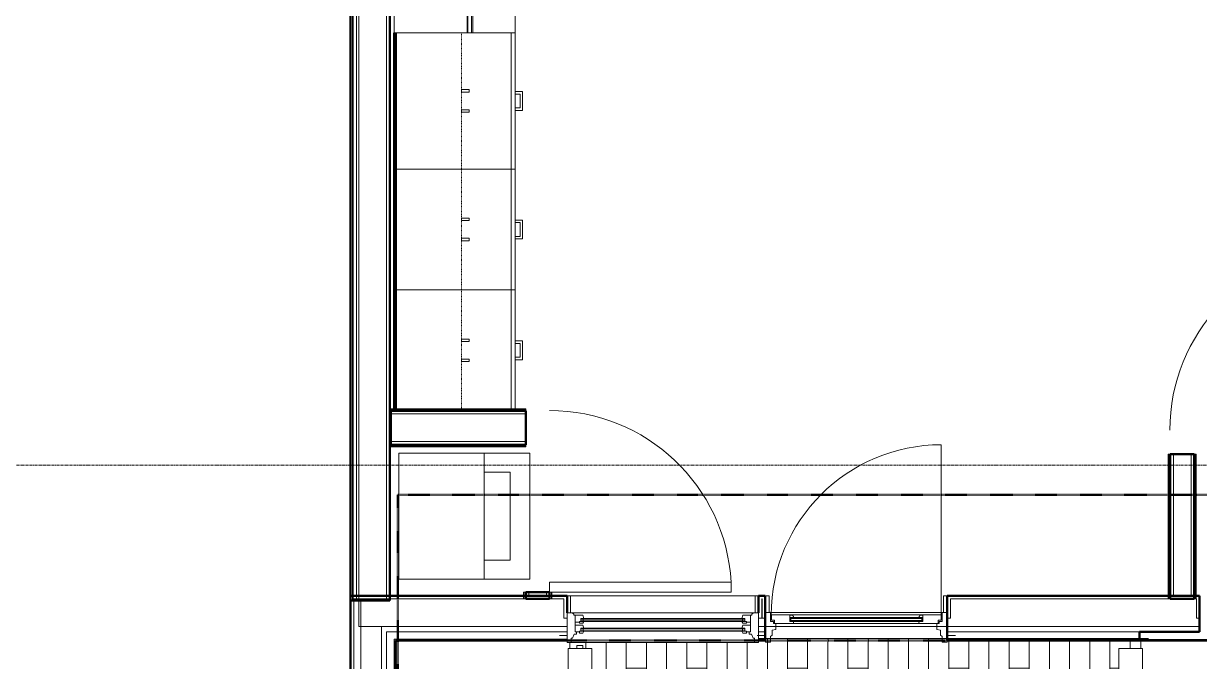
# Model space of a CAD drawing. Header units: inches. Extents: x -4218 to -1830, y 9767 to 12426.
# Drawn here: x -3475.2 to -3241.8, y 11243.2 to 11369.9 of the extents above; entities that cross this region are included whole.
import ezdxf

# ---------------------------------------------------------------- set-up
doc = ezdxf.new("R2010")
doc.units = ezdxf.units.IN
doc.header["$MEASUREMENT"] = 0
for name, pattern in [('Dash', [0.25, 0.125, -0.125]), ('Dash 1_16_', [0.125, 0.0625, -0.0625]), ('Grid Line 1_2_', [0.875, 0.5, -0.125, 0.125, -0.125])]:
    doc.linetypes.add(name, pattern=pattern)
for name, color, linetype, lineweight in [('0-1', 7, 'Continuous', 5), ('0-2', 253, 'Continuous', 9), ('A-DOOR-1', 7, 'Continuous', 9), ('A-DOOR-2', 50, 'Continuous', 20), ('A-DOOR-4', 31, 'Continuous', 9), ('A-DOOR-5', 31, 'Continuous', 20), ('A-DOOR-FRAM', 31, 'Continuous', 20), ('A-DOOR-FRAM-2', 31, 'Continuous', 9), ('A-DOOR-GLAZ', 31, 'Continuous', 9), ('A-FLOR-5', 192, 'Continuous', 9), ('A-FLOR-HRAL', 11, 'Continuous', 9), ('A-FLOR-PATT-1', 9, 'Continuous', 9), ('A-GLAZ-1', 151, 'Continuous', 9), ('A-GLAZ-2', 151, 'Continuous', 20), ('A-GLAZ-3', 151, 'Continuous', 50), ('A-WALL', 113, 'Continuous', 13), ('A-WALL-1', 250, 'Continuous', 50), ('A-WALL-2', 10, 'Continuous', 13), ('A-WALL-3', 254, 'Continuous', 9), ('A-WALL-4', 253, 'Continuous', 9), ('A-WALL-5', 252, 'Continuous', 9), ('A-WALL-6', 7, 'Continuous', 9), ('A-WALL-8', 113, 'Continuous', 9), ('A-WALL-9', 113, 'Continuous', 50), ('C-PROP-LINE-1', 91, 'Dash 1_16_', 50), ('I-WALL-1', 250, 'Continuous', 50), ('I-WALL-3', 253, 'Continuous', 9), ('I-WALL-4', 252, 'Continuous', 9), ('P-SANR-FIXT-1', 7, 'Continuous', 9), ('Q-CASE-1', 252, 'Continuous', 9), ('Q-CASE-2', 7, 'Continuous', 9), ('Q-CASE-3', 253, 'Continuous', 9), ('Q-CASE-4', 7, 'Dash', 9), ('Q-CASE-5', 254, 'Continuous', 9), ('S-GRID-1', 1, 'Grid Line 1_2_', 9)]:
    doc.layers.add(name, color=color, linetype=linetype, lineweight=lineweight)

# ---------------------------------------------------------------- blocks, each defined once
blk = doc.blocks.new('Basic Wall _ INT - W4BØF - _5_8 GYP - 2X4 WOOD_BATT_ - 5_8 GYP_ - ___-3182347-BACKGROUND - 3RD FLOOR')
at = {"layer": 'A-WALL-4'}
for p, q in [((-3242.85, 11255.64), (-3242.85, 11256.26)), ((-3242.85, 11255.64), (-3242.83, 11255.64)), ((-3242.71, 11255.64), (-3242.65, 11255.64)), ((-3242.64, 11255.64), (-3242.5, 11255.64)), ((-3242.5, 11256.26), (-3242.5, 11255.64)), ((-3242.5, 11255.64), (-3242.44, 11255.64))]:
    blk.add_line(p, q, dxfattribs=at)
at = {"layer": 'A-WALL-5'}
for p, q in [((-3242.83, 11284.39), (-3242.85, 11284.39)), ((-3242.85, 11256.26), (-3242.85, 11284.39)), ((-3242.65, 11284.39), (-3242.71, 11284.39)), ((-3242.5, 11284.39), (-3242.64, 11284.39)), ((-3242.44, 11284.39), (-3242.5, 11284.39)), ((-3242.5, 11284.39), (-3242.5, 11256.26)), ((-3242.81, 11255.64), (-3242.85, 11255.64)), ((-3242.72, 11255.64), (-3242.81, 11255.64)), ((-3242.72, 11255.64), (-3242.72, 11256.26)), ((-3242.44, 11255.64), (-3242.72, 11255.64)), ((-3242.44, 11256.26), (-3242.44, 11255.64))]:
    blk.add_line(p, q, dxfattribs=at)
at = {"layer": 'A-WALL-6'}
for p, q in [((-3242.85, 11284.39), (-3242.81, 11284.39)), ((-3242.81, 11284.39), (-3242.72, 11284.39)), ((-3242.72, 11256.26), (-3242.72, 11284.39)), ((-3242.72, 11284.39), (-3242.44, 11284.39)), ((-3242.44, 11284.39), (-3242.44, 11256.26))]:
    blk.add_line(p, q, dxfattribs=at)
blk = doc.blocks.new('Basic Wall _ INT - W4BØF - _5_8 GYP - 2X4 WOOD_BATT_ - 5_8 GYP_ - ___-3182348-BACKGROUND - 3RD FLOOR')
at = {"layer": 'A-WALL-4'}
for p, q in [((-3248.01, 11255.64), (-3247.95, 11255.64)), ((-3247.95, 11256.26), (-3247.95, 11255.64)), ((-3247.95, 11255.64), (-3247.81, 11255.64)), ((-3247.8, 11255.64), (-3247.74, 11255.64)), ((-3247.62, 11255.64), (-3247.6, 11255.64)), ((-3247.6, 11255.64), (-3247.6, 11256.26))]:
    blk.add_line(p, q, dxfattribs=at)
at = {"layer": 'A-WALL-5'}
for p, q in [((-3247.95, 11284.39), (-3248.01, 11284.39)), ((-3247.81, 11284.39), (-3247.95, 11284.39)), ((-3247.95, 11284.39), (-3247.95, 11256.26)), ((-3247.74, 11284.39), (-3247.8, 11284.39)), ((-3247.6, 11284.39), (-3247.62, 11284.39)), ((-3247.6, 11256.26), (-3247.6, 11284.39)), ((-3248.01, 11256.26), (-3248.01, 11255.64)), ((-3247.72, 11255.64), (-3248.01, 11255.64)), ((-3247.72, 11256.26), (-3247.72, 11255.64)), ((-3247.64, 11255.64), (-3247.72, 11255.64)), ((-3247.6, 11255.64), (-3247.64, 11255.64))]:
    blk.add_line(p, q, dxfattribs=at)
at = {"layer": 'A-WALL-6'}
for p, q in [((-3248.01, 11284.39), (-3247.72, 11284.39)), ((-3248.01, 11284.39), (-3248.01, 11256.26)), ((-3247.72, 11284.39), (-3247.72, 11256.26)), ((-3247.72, 11284.39), (-3247.64, 11284.39)), ((-3247.64, 11284.39), (-3247.6, 11284.39))]:
    blk.add_line(p, q, dxfattribs=at)
blk = doc.blocks.new('SWING - SINGLE - FLUSH - 36_ x 80_ - OFFSET PIVOT DOOR AT MAGIC PAK AND WASHER_DRYER-3199414-BACKGROUND - 3RD FLOOR')
at = {"layer": 'A-DOOR-1'}
blk.add_arc((18, 2.37), 36.07, 93.1789, 180, dxfattribs=at)
at = {"layer": 'A-DOOR-2'}
for p, q in [((16, 2.37), (16, 38.39)), ((18, 38.39), (16, 38.39)), ((18, 2.37), (18, 38.39)), ((18, 2.37), (16, 2.37))]:
    blk.add_line(p, q, dxfattribs=at)
blk = doc.blocks.new('Basic Wall _ INT - W4BØF - _5_8 GYP - 2X4 WOOD_BATT_ - 5_8 GYP_ - ___-3182351-BACKGROUND - 3RD FLOOR')
at = {"layer": 'A-WALL-4'}
for p, q in [((-3375.67, 11256.98), (-3375.67, 11256.98)), ((-3375.96, 11255.64), (-3375.9, 11255.64)), ((-3375.9, 11256.26), (-3375.9, 11255.64)), ((-3375.9, 11255.64), (-3375.75, 11255.64)), ((-3375.75, 11255.64), (-3375.69, 11255.64)), ((-3375.67, 11255.64), (-3375.67, 11255.64)), ((-3375.57, 11255.64), (-3375.55, 11255.64)), ((-3375.55, 11255.64), (-3375.55, 11256.26))]:
    blk.add_line(p, q, dxfattribs=at)
at = {"layer": 'A-WALL-5'}
for p, q in [((-3375.9, 11256.98), (-3375.96, 11256.98)), ((-3375.75, 11256.98), (-3375.9, 11256.98)), ((-3375.9, 11256.98), (-3375.9, 11256.26)), ((-3375.69, 11256.98), (-3375.75, 11256.98)), ((-3375.55, 11256.98), (-3375.57, 11256.98)), ((-3375.55, 11256.26), (-3375.55, 11256.98)), ((-3375.96, 11256.26), (-3375.96, 11255.64)), ((-3375.67, 11255.64), (-3375.96, 11255.64)), ((-3375.67, 11256.26), (-3375.67, 11255.64)), ((-3375.59, 11255.64), (-3375.67, 11255.64)), ((-3375.55, 11255.64), (-3375.59, 11255.64))]:
    blk.add_line(p, q, dxfattribs=at)
at = {"layer": 'A-WALL-6'}
for p, q in [((-3375.96, 11256.98), (-3375.67, 11256.98)), ((-3375.96, 11256.98), (-3375.96, 11256.26)), ((-3375.67, 11256.98), (-3375.67, 11256.26)), ((-3375.67, 11256.98), (-3375.59, 11256.98)), ((-3375.59, 11256.98), (-3375.55, 11256.98))]:
    blk.add_line(p, q, dxfattribs=at)
blk = doc.blocks.new('Basic Wall _ INT - W4BØF - _5_8 GYP - 2X4 WOOD_BATT_ - 5_8 GYP_ - ___-3182352-BACKGROUND - 3RD FLOOR')
at = {"layer": 'A-WALL-3'}
blk.add_line((-3370.67, 11255.64), (-3370.68, 11255.64), dxfattribs=at)
at = {"layer": 'A-WALL-4'}
for p, q in [((-3370.8, 11255.68), (-3370.8, 11256.26)), ((-3370.8, 11255.64), (-3370.77, 11255.64)), ((-3370.66, 11255.64), (-3370.6, 11255.64)), ((-3370.59, 11255.64), (-3370.45, 11255.64)), ((-3370.45, 11256.26), (-3370.45, 11255.68)), ((-3370.45, 11255.64), (-3370.38, 11255.64))]:
    blk.add_line(p, q, dxfattribs=at)
at = {"layer": 'A-WALL-5'}
for p, q in [((-3370.77, 11256.98), (-3370.8, 11256.98)), ((-3370.8, 11256.26), (-3370.8, 11256.98)), ((-3370.68, 11256.98), (-3370.67, 11256.98)), ((-3370.6, 11256.98), (-3370.66, 11256.98)), ((-3370.45, 11256.98), (-3370.59, 11256.98)), ((-3370.38, 11256.98), (-3370.45, 11256.98)), ((-3370.45, 11256.98), (-3370.45, 11256.28)), ((-3370.75, 11255.64), (-3370.8, 11255.64)), ((-3370.68, 11255.64), (-3370.75, 11255.64)), ((-3370.67, 11255.68), (-3370.67, 11256.26)), ((-3370.38, 11255.64), (-3370.67, 11255.64)), ((-3370.38, 11256.26), (-3370.38, 11255.68))]:
    blk.add_line(p, q, dxfattribs=at)
at = {"layer": 'A-WALL-6'}
for p, q in [((-3370.8, 11256.98), (-3370.75, 11256.98)), ((-3370.75, 11256.98), (-3370.68, 11256.98)), ((-3370.67, 11256.26), (-3370.67, 11256.98)), ((-3370.67, 11256.98), (-3370.38, 11256.98)), ((-3370.38, 11256.98), (-3370.38, 11256.26))]:
    blk.add_line(p, q, dxfattribs=at)
blk = doc.blocks.new('Basic Wall _ INT - W6BØF - _5_8 GYP - 2X6 WOOD_BATT_ - 5_8 GYP_ - ___-3182366-BACKGROUND - 3RD FLOOR')
at = {"layer": 'A-WALL-3'}
for p, q in [((-3401.3, 11292.98), (-3401.64, 11292.98)), ((-3401.61, 11293.33), (-3401.3, 11293.33))]:
    blk.add_line(p, q, dxfattribs=at)
at = {"layer": 'A-WALL-4'}
for p, q in [((-3401.3, 11293.11), (-3401.64, 11293.11)), ((-3401.6, 11293.39), (-3401.3, 11293.39)), ((-3401.3, 11293.33), (-3377.67, 11293.33)), ((-3377.67, 11292.98), (-3401.3, 11292.98))]:
    blk.add_line(p, q, dxfattribs=at)
at = {"layer": 'A-WALL-5'}
for p, q in [((-3402.3, 11293.39), (-3402.3, 11293.33)), ((-3402.3, 11293.33), (-3402.3, 11293.19)), ((-3402.3, 11293.33), (-3401.67, 11293.33)), ((-3402.3, 11293.18), (-3402.3, 11293.12)), ((-3402.3, 11293), (-3402.3, 11292.98)), ((-3401.67, 11292.98), (-3402.3, 11292.98)), ((-3401.3, 11293.39), (-3377.67, 11293.39)), ((-3377.67, 11293.11), (-3401.3, 11293.11)), ((-3377.67, 11293.33), (-3375.55, 11293.33)), ((-3375.55, 11292.98), (-3377.67, 11292.98)), ((-3375.55, 11293.33), (-3375.55, 11293.39)), ((-3375.55, 11293.19), (-3375.55, 11293.33)), ((-3375.55, 11293.12), (-3375.55, 11293.18)), ((-3375.55, 11292.98), (-3375.55, 11293))]:
    blk.add_line(p, q, dxfattribs=at)
at = {"layer": 'A-WALL-6'}
for p, q in [((-3402.3, 11293.11), (-3402.3, 11293.39)), ((-3402.3, 11293.39), (-3401.67, 11293.39)), ((-3401.67, 11293.11), (-3402.3, 11293.11)), ((-3402.3, 11293.02), (-3402.3, 11293.11)), ((-3402.3, 11292.98), (-3402.3, 11293.02)), ((-3377.67, 11293.39), (-3375.55, 11293.39)), ((-3375.55, 11293.11), (-3377.67, 11293.11)), ((-3375.55, 11293.39), (-3375.55, 11293.11)), ((-3375.55, 11293.11), (-3375.55, 11293.02)), ((-3375.55, 11293.02), (-3375.55, 11292.98))]:
    blk.add_line(p, q, dxfattribs=at)
blk = doc.blocks.new('Basic Wall _ INT - W6BØF - _5_8 GYP - 2X6 WOOD_BATT_ - 5_8 GYP_ - ___-3182365-BACKGROUND - 3RD FLOOR')
at = {"layer": 'A-WALL-5'}
for p, q in [((-3402.3, 11286.23), (-3402.3, 11286.21)), ((-3375.55, 11286.23), (-3402.3, 11286.23)), ((-3402.3, 11286.09), (-3402.3, 11286.03)), ((-3402.3, 11286.03), (-3402.3, 11285.88)), ((-3402.3, 11285.88), (-3402.3, 11285.82)), ((-3402.3, 11285.88), (-3375.55, 11285.88)), ((-3375.55, 11286.21), (-3375.55, 11286.23)), ((-3375.55, 11286.03), (-3375.55, 11286.09)), ((-3375.55, 11285.88), (-3375.55, 11286.03)), ((-3375.55, 11285.82), (-3375.55, 11285.88))]:
    blk.add_line(p, q, dxfattribs=at)
at = {"layer": 'A-WALL-6'}
for p, q in [((-3402.3, 11286.19), (-3402.3, 11286.23)), ((-3402.3, 11286.11), (-3402.3, 11286.19)), ((-3402.3, 11286.11), (-3375.55, 11286.11)), ((-3402.3, 11285.82), (-3402.3, 11286.11)), ((-3402.3, 11285.82), (-3375.55, 11285.82)), ((-3375.55, 11286.23), (-3375.55, 11286.19)), ((-3375.55, 11286.19), (-3375.55, 11286.11)), ((-3375.55, 11286.11), (-3375.55, 11285.82))]:
    blk.add_line(p, q, dxfattribs=at)
blk = doc.blocks.new('Stacked Washer and Dryer - 26_x25_ - Private-1352637-BACKGROUND - 3RD FLOOR')
at = {"layer": 'P-SANR-FIXT-1'}
for p, q in [((0, 12.5), (26, 12.5)), ((0, 12.5), (0, -12.5)), ((16.90625, 12.5), (16.90625, -12.5)), ((26, 12.5), (26, -12.5)), ((16.90625, 8.75), (22.09375, 8.75)), ((22.09375, 8.75), (22.09375, -8.75)), ((22.09375, -8.75), (16.90625, -8.75)), ((26, -12.5), (0, -12.5))]:
    blk.add_line(p, q, dxfattribs=at)
blk = doc.blocks.new('30quot_MicrowaveVent_11166 - 70cm miele oven-2322118-BACKGROUND - 3RD FLOOR')
at = {"layer": 'Q-CASE-2'}
for p, q in [((-14.2, -14.49), (-14.2, 0)), ((15.68, 0), (-14.2, 0)), ((15.68, 0), (15.68, -14.49)), ((15.68, -14.49), (-14.2, -14.49)), ((-14.2, -14.61), (15.68, -14.61)), ((-14.2, -15.39), (-14.2, -14.61)), ((-14.2, -15.6), (-14.2, -15.39)), ((-14.2, -15.39), (15.68, -15.39)), ((-14.2, -15.6), (15.68, -15.6)), ((7.69, -16.55), (7.69, -15.63)), ((8.88, -15.63), (8.88, -16.55)), ((15.68, -14.61), (15.68, -15.39)), ((15.68, -15.39), (15.68, -15.6)), ((7.69, -16.6), (8.88, -16.6))]:
    blk.add_line(p, q, dxfattribs=at)
blk = doc.blocks.new('Base Cabinet 3 Drawer 230 - Base Cabinet 3 Drawer 230 27_-V153-BACKGROUND - 3RD FLOOR')
at = {"layer": 'Q-CASE-1'}
for p, q in [((-12.76, -23.25), (-12.76, -0.37)), ((14.24, -14.49), (14.24, -14.61)), ((14.24, -15.6), (14.24, -23.25)), ((-12.76, -23.25), (-12.76, -24)), ((14.24, -23.25), (-12.76, -23.25)), ((14.24, -24), (14.24, -23.25)), ((-12.76, -24), (14.24, -24)), ((-1.14, -24), (-0.64, -24)), ((2.61, -24), (2.11, -24))]:
    blk.add_line(p, q, dxfattribs=at)
at = {"layer": 'Q-CASE-2'}
for p, q in [((-1.14, -24), (-1.14, -25.5)), ((-1.14, -25.5), (2.61, -25.5)), ((-0.64, -25), (-0.64, -24)), ((2.11, -25), (-0.64, -25)), ((2.11, -24), (2.11, -25)), ((2.61, -25.5), (2.61, -24))]:
    blk.add_line(p, q, dxfattribs=at)
at = {"layer": 'Q-CASE-3'}
for p, q in [((-12.76, -0.37), (-12.76, 0)), ((-12.76, 0), (14.24, 0)), ((-1.14, -24), (-0.64, -24)), ((2.61, -24), (2.11, -24))]:
    blk.add_line(p, q, dxfattribs=at)
at = {"layer": 'Q-CASE-5'}
for p, q in [((-1.14, -24), (-0.64, -24)), ((2.61, -24), (2.11, -24))]:
    blk.add_line(p, q, dxfattribs=at)
blk = doc.blocks.new('Base Cabinet 3 Drawer 230 - Base Cabinet 3 Drawer 230 24_-V154-BACKGROUND - 3RD FLOOR')
at = {"layer": 'Q-CASE-1'}
for p, q in [((-11.26, -23.25), (-11.26, -0.37)), ((12.74, -0.37), (12.74, -23.25)), ((-11.26, -23.25), (-11.26, -24)), ((12.74, -23.25), (-11.26, -23.25)), ((12.74, -24), (12.74, -23.25)), ((-11.26, -24), (12.74, -24)), ((-1.14, -24), (-0.64, -24)), ((2.61, -24), (2.11, -24))]:
    blk.add_line(p, q, dxfattribs=at)
at = {"layer": 'Q-CASE-2'}
for p, q in [((-1.14, -24), (-1.14, -25.5)), ((-1.14, -25.5), (2.61, -25.5)), ((-0.64, -25), (-0.64, -24)), ((2.11, -25), (-0.64, -25)), ((2.11, -24), (2.11, -25)), ((2.61, -25.5), (2.61, -24))]:
    blk.add_line(p, q, dxfattribs=at)
at = {"layer": 'Q-CASE-3'}
for p, q in [((-11.26, -0.37), (-11.26, 0)), ((-11.26, 0), (12.74, 0)), ((12.74, 0), (12.74, -0.37)), ((-1.14, -24), (-0.64, -24)), ((2.61, -24), (2.11, -24))]:
    blk.add_line(p, q, dxfattribs=at)
at = {"layer": 'Q-CASE-5'}
for p, q in [((-1.14, -24), (-0.64, -24)), ((2.61, -24), (2.11, -24))]:
    blk.add_line(p, q, dxfattribs=at)
blk = doc.blocks.new('Base Cabinet 3 Drawer 230 - Base Cabinet 3 Drawer 230 24_-V157-BACKGROUND - 3RD FLOOR')
at = {"layer": 'Q-CASE-1'}
for p, q in [((-11.26, 24), (12.74, 24)), ((-11.26, 23.25), (-11.26, 24)), ((-0.64, 24), (-1.14, 24)), ((2.11, 24), (2.61, 24)), ((12.74, 23.25), (-11.26, 23.25)), ((-11.26, 23.25), (-11.26, 0.37))]:
    blk.add_line(p, q, dxfattribs=at)
at = {"layer": 'Q-CASE-2'}
for p, q in [((2.61, 25.5), (-1.14, 25.5)), ((-1.14, 25.5), (-1.14, 24)), ((-0.64, 24), (-0.64, 25)), ((-0.64, 25), (2.11, 25)), ((2.11, 25), (2.11, 24)), ((2.61, 24), (2.61, 25.5))]:
    blk.add_line(p, q, dxfattribs=at)
at = {"layer": 'Q-CASE-3'}
for p, q in [((-0.64, 24), (-1.14, 24)), ((2.11, 24), (2.61, 24)), ((12.74, 24), (12.74, 23.25)), ((12.74, 0.37), (12.74, 23.25)), ((-11.26, 0.37), (-11.26, 0)), ((-11.26, 0), (12.74, 0))]:
    blk.add_line(p, q, dxfattribs=at)
at = {"layer": 'Q-CASE-5'}
for p, q in [((-0.64, 24), (-1.14, 24)), ((2.11, 24), (2.61, 24)), ((12.74, 0), (12.74, 0.37))]:
    blk.add_line(p, q, dxfattribs=at)
blk = doc.blocks.new('300 Series Wall Hung Cabinet_302 - 27_ X 24_-2766376-BACKGROUND - 3RD FLOOR')
at = {"layer": 'Q-CASE-2'}
for p, q in [((-1.76, 14.69), (-2.25, 14.69)), ((-2.25, 14.69), (-2.25, 13.19)), ((-1.76, 13.19), (-1.76, 14.69)), ((2.24, 14.69), (1.75, 14.69)), ((1.75, 14.69), (1.75, 13.19)), ((2.24, 13.19), (2.24, 14.69)), ((-1.76, 13.19), (-2.25, 13.19)), ((2.24, 13.19), (1.75, 13.19))]:
    blk.add_line(p, q, dxfattribs=at)
at = {"layer": 'Q-CASE-4'}
for p, q in [((-13.5, 0.19), (-13.5, 13.19)), ((-13.5, 13.19), (13.5, 13.19)), ((13.5, 13.19), (13.5, 0.19)), ((13.5, 0.19), (-13.5, 0.19))]:
    blk.add_line(p, q, dxfattribs=at)
blk = doc.blocks.new('300 Series Wall Hung Cabinet_302 - 24_ X 24_-2588623-BACKGROUND - 3RD FLOOR')
at = {"layer": 'Q-CASE-2'}
for p, q in [((-2.25, -13.19), (-1.76, -13.19)), ((-2.25, -13.19), (-2.25, -14.69)), ((-1.76, -14.69), (-1.76, -13.19)), ((1.75, -13.19), (2.24, -13.19)), ((1.75, -13.19), (1.75, -14.69)), ((2.24, -14.69), (2.24, -13.19)), ((-2.25, -14.69), (-1.76, -14.69)), ((1.75, -14.69), (2.24, -14.69))]:
    blk.add_line(p, q, dxfattribs=at)
at = {"layer": 'Q-CASE-4'}
for p, q in [((12, -0.19), (-12, -0.19)), ((-12, -0.19), (-12, -13.19)), ((12, -13.19), (12, -0.19)), ((-12, -13.19), (12, -13.19))]:
    blk.add_line(p, q, dxfattribs=at)
blk = doc.blocks.new('300 Series Wall Hung Cabinet_302 - 24_ X 24_-2590484-BACKGROUND - 3RD FLOOR')
at = {"layer": 'Q-CASE-2'}
for p, q in [((-1.76, 14.69), (-2.25, 14.69)), ((-2.25, 14.69), (-2.25, 13.19)), ((-1.76, 13.19), (-1.76, 14.69)), ((2.24, 14.69), (1.75, 14.69)), ((1.75, 14.69), (1.75, 13.19)), ((2.24, 13.19), (2.24, 14.69)), ((-1.76, 13.19), (-2.25, 13.19)), ((2.24, 13.19), (1.75, 13.19))]:
    blk.add_line(p, q, dxfattribs=at)
at = {"layer": 'Q-CASE-4'}
for p, q in [((-12, 0.19), (-12, 13.19)), ((-12, 13.19), (12, 13.19)), ((12, 13.19), (12, 0.19)), ((12, 0.19), (-12, 0.19))]:
    blk.add_line(p, q, dxfattribs=at)
blk = doc.blocks.new('CTR - 1st Phase - Unit Layouts_rvt-1-BACKGROUND - 3RD FLOOR')
at = {"layer": 'A-WALL-1'}
for p, q in [((-3401.67, 11367.98), (-3401.67, 11292.98)), ((-3401.3, 11292.98), (-3401.3, 11367.98)), ((-3375.55, 11292.98), (-3402.3, 11292.98)), ((-3402.3, 11292.98), (-3402.3, 11286.23)), ((-3401.67, 11292.98), (-3401.3, 11292.98)), ((-3375.55, 11286.23), (-3375.55, 11292.98)), ((-3402.3, 11286.23), (-3375.55, 11286.23)), ((-3242.85, 11284.39), (-3247.6, 11284.39)), ((-3247.6, 11284.39), (-3247.6, 11255.64)), ((-3242.85, 11255.64), (-3242.85, 11284.39)), ((-3370.8, 11256.98), (-3375.55, 11256.98)), ((-3375.55, 11256.98), (-3375.55, 11255.64)), ((-3370.8, 11255.64), (-3370.8, 11256.98)), ((-3375.55, 11255.64), (-3374.92, 11255.64)), ((-3374.92, 11255.64), (-3371.42, 11255.64)), ((-3371.42, 11255.64), (-3370.8, 11255.64)), ((-3247.6, 11255.64), (-3246.97, 11255.64)), ((-3246.97, 11255.64), (-3243.47, 11255.64)), ((-3243.47, 11255.64), (-3242.85, 11255.64))]:
    blk.add_line(p, q, dxfattribs=at)
at = {"layer": 'A-WALL-2'}
for p, q in [((-3402.3, 11292.36), (-3375.55, 11292.36)), ((-3402.3, 11286.86), (-3375.55, 11286.86)), ((-3246.97, 11284.39), (-3246.97, 11256.27)), ((-3243.47, 11284.39), (-3243.47, 11256.27)), ((-3374.92, 11256.98), (-3374.92, 11256.27)), ((-3371.42, 11256.98), (-3371.42, 11256.27)), ((-3374.92, 11256.27), (-3371.42, 11256.27)), ((-3246.97, 11256.27), (-3243.47, 11256.27))]:
    blk.add_line(p, q, dxfattribs=at)
at = {"layer": 'A-WALL-3'}
for p, q in [((-3401.3, 11292.98), (-3401.64, 11292.98)), ((-3377.67, 11292.98), (-3401.3, 11292.98)), ((-3375.55, 11256.26), (-3375.55, 11255.64)), ((-3370.8, 11255.68), (-3370.8, 11256.26)), ((-3247.6, 11256.26), (-3247.6, 11255.64)), ((-3242.85, 11255.64), (-3242.85, 11256.26))]:
    blk.add_line(p, q, dxfattribs=at)
at = {"layer": 'A-WALL-4'}
for p, q in [((-3401.67, 11292.98), (-3402.3, 11292.98)), ((-3401.3, 11292.98), (-3401.67, 11292.98)), ((-3375.55, 11292.98), (-3377.67, 11292.98)), ((-3402.3, 11286.23), (-3375.55, 11286.23)), ((-3247.6, 11284.39), (-3247.6, 11256.26)), ((-3242.85, 11256.26), (-3242.85, 11284.39)), ((-3375.55, 11256.98), (-3375.55, 11256.26)), ((-3370.8, 11256.26), (-3370.8, 11256.98)), ((-3370.8, 11255.64), (-3375.55, 11255.64)), ((-3242.85, 11255.64), (-3247.6, 11255.64))]:
    blk.add_line(p, q, dxfattribs=at)
at = {"layer": 'A-WALL-5'}
for p, q in [((-3401.67, 11367.98), (-3401.67, 11292.98)), ((-3401.3, 11292.98), (-3401.3, 11367.98)), ((-3402.3, 11286.23), (-3402.3, 11292.98)), ((-3375.55, 11292.98), (-3375.55, 11286.23)), ((-3247.6, 11284.39), (-3242.85, 11284.39)), ((-3375.55, 11256.98), (-3370.8, 11256.98))]:
    blk.add_line(p, q, dxfattribs=at)
at = {"layer": 'A-WALL-8'}
for p, q in [((-3377.67, 11292.98), (-3377.67, 11423.24)), ((-3377.67, 11423.24), (-3377.67, 11292.98)), ((-3401.67, 11367.98), (-3401.67, 11292.98)), ((-3401.67, 11292.98), (-3401.67, 11367.98)), ((-3401.67, 11292.98), (-3401.3, 11292.98)), ((-3401.3, 11292.98), (-3401.67, 11292.98)), ((-3401.3, 11292.98), (-3377.67, 11292.98)), ((-3377.67, 11292.98), (-3401.3, 11292.98))]:
    blk.add_line(p, q, dxfattribs=at)
at = {"layer": '0-2'}
for name, p, rotation in [('30quot_MicrowaveVent_11166 - 70cm miele oven-2322118-BACKGROUND - 3RD FLOOR', (-3401.67, 11382.18), 90.00000000000776), ('Base Cabinet 3 Drawer 230 - Base Cabinet 3 Drawer 230 27_-V153-BACKGROUND - 3RD FLOOR', (-3401.67, 11353.74), 89.99999999996236), ('300 Series Wall Hung Cabinet_302 - 27_ X 24_-2766376-BACKGROUND - 3RD FLOOR', (-3401.49, 11354.48), 270.0000000000061), ('Base Cabinet 3 Drawer 230 - Base Cabinet 3 Drawer 230 24_-V154-BACKGROUND - 3RD FLOOR', (-3401.67, 11328.24), 89.99999999996236), ('300 Series Wall Hung Cabinet_302 - 24_ X 24_-2588623-BACKGROUND - 3RD FLOOR', (-3401.49, 11328.98), 90.00000000000617), ('Base Cabinet 3 Drawer 230 - Base Cabinet 3 Drawer 230 24_-V157-BACKGROUND - 3RD FLOOR', (-3401.67, 11305.72), 270.000000000052), ('300 Series Wall Hung Cabinet_302 - 24_ X 24_-2590484-BACKGROUND - 3RD FLOOR', (-3401.49, 11304.98), 270.0000000000061), ('SWING - SINGLE - FLUSH - 36_ x 80_ - OFFSET PIVOT DOOR AT MAGIC PAK AND WASHER_DRYER-3199414-BACKGROUND - 3RD FLOOR', (-3373.17, 11274.98), 269.9999999999289)]:
    blk.add_blockref(name, p, dxfattribs=dict(at, rotation=rotation))
for name, p in [('SWING - SINGLE - FLUSH - 36_ x 80_ - OFFSET PIVOT DOOR AT MAGIC PAK AND WASHER_DRYER-3199414-BACKGROUND - 3RD FLOOR', (-3229.6, 11286.76)), ('Basic Wall _ INT - W6BØF - _5_8 GYP - 2X6 WOOD_BATT_ - 5_8 GYP_ - ___-3182366-BACKGROUND - 3RD FLOOR', (0, 0)), ('Basic Wall _ INT - W6BØF - _5_8 GYP - 2X6 WOOD_BATT_ - 5_8 GYP_ - ___-3182365-BACKGROUND - 3RD FLOOR', (0, 0)), ('Stacked Washer and Dryer - 26_x25_ - Private-1352637-BACKGROUND - 3RD FLOOR', (-3400.71, 11272.08)), ('Basic Wall _ INT - W4BØF - _5_8 GYP - 2X4 WOOD_BATT_ - 5_8 GYP_ - ___-3182348-BACKGROUND - 3RD FLOOR', (0, 0)), ('Basic Wall _ INT - W4BØF - _5_8 GYP - 2X4 WOOD_BATT_ - 5_8 GYP_ - ___-3182347-BACKGROUND - 3RD FLOOR', (0, 0)), ('Basic Wall _ INT - W4BØF - _5_8 GYP - 2X4 WOOD_BATT_ - 5_8 GYP_ - ___-3182351-BACKGROUND - 3RD FLOOR', (0, 0)), ('Basic Wall _ INT - W4BØF - _5_8 GYP - 2X4 WOOD_BATT_ - 5_8 GYP_ - ___-3182352-BACKGROUND - 3RD FLOOR', (0, 0))]:
    blk.add_blockref(name, p, dxfattribs=at)
blk = doc.blocks.new('CTR - 1st Phase - Common Walls_rvt-1-BACKGROUND - 3RD FLOOR')
at = {"layer": 'A-WALL-2'}
for p, q in [((-3409.8, 11647.86), (-3409.8, 11255.36)), ((-3409.17, 11647.24), (-3409.17, 11255.36)), ((-3408.67, 11646.74), (-3408.67, 11255.36)), ((-3403.17, 11641.24), (-3403.17, 11255.36))]:
    blk.add_line(p, q, dxfattribs=at)
at = {"layer": 'I-WALL-1'}
for p, q in [((-3410.3, 11648.36), (-3410.3, 11255.36)), ((-3402.55, 11255.36), (-3402.55, 11640.61)), ((-3410.3, 11255.36), (-3402.55, 11255.36))]:
    blk.add_line(p, q, dxfattribs=at)
at = {"layer": 'I-WALL-3'}
for p, q in [((-3410.3, 11256.26), (-3410.3, 11255.36)), ((-3402.55, 11255.36), (-3410.27, 11255.36)), ((-3402.55, 11255.36), (-3402.55, 11256.26))]:
    blk.add_line(p, q, dxfattribs=at)
at = {"layer": 'I-WALL-4'}
for p, q in [((-3410.3, 11648.36), (-3410.3, 11256.26)), ((-3402.55, 11256.26), (-3402.55, 11640.61))]:
    blk.add_line(p, q, dxfattribs=at)
blk = doc.blocks.new('Door-Inswing-Andersen-400_Series-Single - 3_ 0-1_8_ x 6_ 7-1_2_ - 3rd floor-V185-BACKGROUND - 3RD FLOOR')
at = {"layer": 'A-DOOR-4'}
blk.add_line((16.87, 0.66), (16.87, 34.41), dxfattribs=at)
blk.add_arc((16.87, 0.66), 33.75, 90, 180, dxfattribs=at)
at = {"layer": 'A-DOOR-5'}
for p, q in [((-16.87, -0.41), (-16.87, 0.66)), ((-16.87, 0.66), (-12.44, 0.66)), ((-13.19, 0.66), (-13.19, -0.66)), ((-13.19, 0.66), (-13.19, 0.59)), ((-13.19, 0.59), (-12.67, 0.59)), ((-12.44, 0.09), (-13.19, 0.09)), ((-12.67, 0.59), (-12.47, 0.34)), ((-12.47, 0.34), (-12.44, 0.16)), ((12.44, 0.66), (-12.44, 0.66)), ((-12.44, 0.16), (-12.44, 0.09)), ((16.87, 0.66), (12.44, 0.66)), ((12.47, 0.34), (12.44, 0.16)), ((12.44, 0.16), (12.44, 0.09)), ((12.44, 0.09), (13.19, 0.09)), ((12.67, 0.59), (12.47, 0.34)), ((13.19, 0.59), (12.67, 0.59)), ((13.19, 0.66), (13.19, -0.66)), ((13.19, 0.66), (13.19, 0.59)), ((16.87, -0.41), (16.87, 0.66)), ((-16.26, -0.42), (-16.87, -0.41)), ((-16.26, -1.06), (-16.26, -0.42)), ((-16.26, -1.06), (-12.44, -1.06)), ((-13.19, -0.66), (-12.44, -0.66)), ((-12.44, -0.75), (-12.47, -1.06)), ((-12.44, -0.66), (-12.44, -0.75)), ((12.44, -1.06), (-12.44, -1.06)), ((12.44, -0.66), (12.44, -0.75)), ((13.19, -0.66), (12.44, -0.66)), ((12.44, -0.75), (12.47, -1.06)), ((16.26, -1.06), (12.44, -1.06)), ((16.26, -0.42), (16.87, -0.41)), ((16.26, -1.06), (16.26, -0.42))]:
    blk.add_line(p, q, dxfattribs=at)
at = {"layer": 'A-DOOR-FRAM'}
for p, q in [((-18.06, -4.75), (-18.06, 1.12)), ((-18.06, 1.12), (-17.03, 1.12)), ((-17.69, 1.12), (-18.06, 1.12)), ((-18.06, 1.12), (-17.94, 1.12)), ((-18.06, -4.05), (-18.06, 1.12)), ((-17.31, 1.12), (17.31, 1.12)), ((-17.03, 1.12), (-17.03, -0.66)), ((17.03, 1.12), (17.03, -0.66)), ((18.06, 1.12), (17.03, 1.12)), ((17.94, 1.12), (18.06, 1.12)), ((18.06, -4.75), (18.06, 1.12)), ((18.06, 1.12), (18.06, -4.05)), ((-17.03, -0.66), (-16.45, -0.66)), ((-16, -2.23), (-16.69, -2.39)), ((-16.45, -0.66), (-16.45, -1.09)), ((-16.45, -1.09), (-16, -1.09)), ((-16, -1.09), (-16, -2.23)), ((16.45, -1.09), (16, -1.09)), ((16, -1.09), (16, -2.23)), ((16, -2.23), (16.69, -2.39)), ((16.45, -0.66), (16.45, -1.09)), ((17.03, -0.66), (16.45, -0.66)), ((-19.69, -3.44), (-18.06, -3.44)), ((-16.69, -3.39), (-17.03, -3.63)), ((-17.03, -3.63), (-17.03, -4.75)), ((-16.69, -2.39), (-16.69, -3.39)), ((16.69, -2.39), (16.69, -3.39)), ((16.69, -3.39), (17.03, -3.63)), ((17.03, -3.63), (17.03, -4.75)), ((19.69, -3.44), (18.06, -3.44)), ((-18.06, -4.75), (-17.03, -4.75)), ((18.06, -4.75), (17.03, -4.75))]:
    blk.add_line(p, q, dxfattribs=at)
at = {"layer": 'A-DOOR-FRAM-2'}
for p, q in [((-17.94, 4.44), (-17.31, 4.44)), ((-17.94, 1.12), (-17.94, 4.44)), ((-17.31, 4.44), (-17.31, 1.12)), ((17.31, 4.44), (17.94, 4.44)), ((17.31, 1.12), (17.31, 4.44)), ((17.94, 4.44), (17.94, 1.12)), ((-17.31, 1.12), (-17.94, 1.12)), ((17.94, 1.12), (17.31, 1.12))]:
    blk.add_line(p, q, dxfattribs=at)
at = {"layer": 'A-DOOR-GLAZ'}
for p, q in [((12.44, 0.09), (-12.44, 0.09)), ((-13.19, -0.06), (-12.44, -0.06)), ((-12.44, -0.5), (-13.19, -0.5)), ((-12.98, -0.5), (-12.98, -0.06)), ((12.44, -0.06), (-12.44, -0.06)), ((12.44, -0.5), (-12.44, -0.5)), ((12.44, -0.66), (-12.44, -0.66)), ((13.19, -0.06), (12.44, -0.06)), ((12.44, -0.5), (13.19, -0.5)), ((12.98, -0.5), (12.98, -0.06))]:
    blk.add_line(p, q, dxfattribs=at)
blk = doc.blocks.new('Perforated Panel at Magic-Pak - hvac panel - 3rd floor-2505074-BACKGROUND - 3RD FLOOR')
at = {"layer": 'A-GLAZ-3'}
for p, q in [((-19.01, -4.38), (19.01, -4.38)), ((-19.01, -4.44), (-19.01, -4.38)), ((19.01, -4.44), (-19.01, -4.44)), ((19.01, -4.38), (19.01, -4.44))]:
    blk.add_line(p, q, dxfattribs=at)
blk = doc.blocks.new('Window-Double_Hung-Andersen-400_Series-Tilt_Wash - DOUBLE HUNG - COTTAGE - 3RD FLOOR-2888224-BACKGROUND - 3RD FLOOR')
at = {"layer": 'A-GLAZ-1'}
for p, q in [((-16.29, 2.5), (-15.7, 2.5)), ((-15.82, 2.5), (-15.82, 2.12)), ((-15.7, 2.62), (15.7, 2.62)), ((-15.7, 2.5), (15.7, 2.5)), ((16.29, 2.5), (15.7, 2.5)), ((15.82, 2.5), (15.82, 2.12)), ((-16.29, 2.12), (-15.7, 2.12)), ((-16.29, 0.56), (-15.7, 0.56)), ((-16.29, 0.19), (-15.7, 0.19)), ((-15.82, 0.56), (-15.82, 0.19)), ((-15.7, 2.12), (15.7, 2.12)), ((-15.7, 2), (15.7, 2)), ((-15.7, 0.69), (15.7, 0.69)), ((-15.7, 0.56), (15.7, 0.56)), ((-15.7, 0.19), (15.7, 0.19)), ((-15.7, 0.06), (15.7, 0.06)), ((16.29, 2.12), (15.7, 2.12)), ((16.29, 0.56), (15.7, 0.56)), ((16.29, 0.19), (15.7, 0.19)), ((15.82, 0.56), (15.82, 0.19)), ((18.95, -1.06), (-18.95, -1.06)), ((-18.95, -1.06), (-18.95, -4.44)), ((-18.32, -1.06), (-18.32, -4.44)), ((18.32, -1.06), (18.32, -4.44)), ((18.95, -4.44), (18.95, -1.06)), ((-19.01, -3.94), (-19.01, -2.44)), ((-19.01, -2.44), (-18.95, -2.44)), ((-18.95, -3.94), (-19.01, -3.94)), ((-18.95, -4.44), (18.95, -4.44)), ((18.95, -2.44), (19.01, -2.44)), ((19.01, -3.94), (18.95, -3.94)), ((19.01, -2.44), (19.01, -3.94))]:
    blk.add_line(p, q, dxfattribs=at)
at = {"layer": 'A-GLAZ-2'}
for p, q in [((19.01, 4.81), (-19.01, 4.81)), ((-19.01, 4.81), (-19.01, -1.06)), ((-18.2, 4.81), (-18.2, 4)), ((18.2, 4.81), (18.2, 4)), ((19.01, -1.06), (19.01, 4.81)), ((-19.01, 3.44), (-20.51, 3.44)), ((-18.2, 4), (-17.92, 4)), ((-17.92, 4), (-17.61, 3.19)), ((-17.61, 3.19), (-17.14, 3.19)), ((-17.42, 2.75), (-16.57, 2.75)), ((-17.42, 2.75), (-17.42, -0.56)), ((-17.14, 3.19), (-17.14, 2.75)), ((-15.86, 2.97), (-16.57, 2.97)), ((-16.57, 2.62), (-16.57, 2.97)), ((-15.7, 2.62), (-16.57, 2.62)), ((-16.29, 2.62), (-16.29, 2)), ((-15.86, 2.97), (-15.7, 2.62)), ((15.86, 2.97), (15.7, 2.62)), ((15.7, 2.62), (16.57, 2.62)), ((15.86, 2.97), (16.57, 2.97)), ((16.29, 2.62), (16.29, 2)), ((16.57, 2.62), (16.57, 2.97)), ((17.42, 2.75), (16.57, 2.75)), ((17.14, 3.19), (17.14, 2.75)), ((17.61, 3.19), (17.14, 3.19)), ((17.42, 2.75), (17.42, -0.56)), ((17.92, 4), (17.61, 3.19)), ((18.2, 4), (17.92, 4)), ((19.01, 3.44), (20.51, 3.44)), ((-17.42, 1.37), (-15.86, 1.37)), ((-17.42, 0.81), (-16.57, 0.81)), ((-15.86, 1.03), (-16.57, 1.03)), ((-16.57, 0.69), (-16.57, 1.03)), ((-15.7, 0.69), (-16.57, 0.69)), ((-15.7, 2), (-16.29, 2)), ((-16.29, 0.69), (-16.29, 0.06)), ((-15.7, 0.06), (-16.29, 0.06)), ((-15.86, 1.37), (-15.7, 2)), ((-15.86, 1.03), (-15.7, 0.69)), ((-15.86, -0.56), (-15.7, 0.06)), ((15.7, 2), (16.29, 2)), ((15.86, 1.37), (15.7, 2)), ((15.86, 1.03), (15.7, 0.69)), ((15.7, 0.69), (16.57, 0.69)), ((15.7, 0.06), (16.29, 0.06)), ((15.86, -0.56), (15.7, 0.06)), ((17.42, 1.37), (15.86, 1.37)), ((15.86, 1.03), (16.57, 1.03)), ((16.29, 0.69), (16.29, 0.06)), ((16.57, 0.69), (16.57, 1.03)), ((17.42, 0.81), (16.57, 0.81)), ((-19.01, -1.06), (19.01, -1.06)), ((-17.67, -0.78), (-18, -1.06)), ((-17.67, -0.78), (-17.67, -0.56)), ((-17.67, -0.56), (-15.86, -0.56)), ((17.67, -0.56), (15.86, -0.56)), ((17.67, -0.78), (17.67, -0.56)), ((17.67, -0.78), (18, -1.06))]:
    blk.add_line(p, q, dxfattribs=at)
blk = doc.blocks.new('Railing - Baluster_01-2700443-BACKGROUND - 3RD FLOOR')
at = {"layer": 'A-FLOR-HRAL'}
for p, q in [((-0.59, 1.18), (0.59, 1.18)), ((-0.59, 0.59), (-0.59, 1.18)), ((0.59, 1.18), (0.59, 0.59))]:
    blk.add_line(p, q, dxfattribs=at)
blk = doc.blocks.new('Railing - Railing-2700294-BACKGROUND - 3RD FLOOR')
at = {"layer": 'A-FLOR-HRAL'}
for p, q in [((-3367.15, 11245.78), (-3367.15, 11182.53)), ((-3367.15, 11245.78), (-3366.68, 11245.78)), ((-3366.68, 11245.78), (-3362.9, 11245.78)), ((-3362.9, 11245.78), (-3362.42, 11245.78)), ((-3362.42, 11187.25), (-3362.42, 11245.78)), ((-3257.82, 11245.78), (-3257.82, 11187.25)), ((-3257.82, 11245.78), (-3257.35, 11245.78)), ((-3257.35, 11245.78), (-3253.57, 11245.78)), ((-3253.57, 11245.78), (-3253.1, 11245.78)), ((-3253.1, 11182.53), (-3253.1, 11245.78)), ((-3257.82, 11187.25), (-3362.42, 11187.25)), ((-3367.15, 11182.53), (-3253.1, 11182.53))]:
    blk.add_line(p, q, dxfattribs=at)
for points, knots in [([(-3362.9, 11186.78), (-3362.86, 11186.82), (-3362.79, 11186.88), (-3362.72, 11186.96), (-3362.67, 11187.01), (-3362.63, 11187.04), (-3362.6, 11187.08), (-3362.57, 11187.11), (-3362.54, 11187.13), (-3362.52, 11187.16), (-3362.49, 11187.19), (-3362.46, 11187.22), (-3362.43, 11187.24), (-3362.42, 11187.25), (-3362.42, 11187.25)], [0, 0, 0, 0, 0.166667, 0.25, 0.333333, 0.375, 0.416667, 0.5, 0.541667, 0.583333, 0.666667, 0.75, 0.833333, 1, 1, 1, 1]), ([(-3257.35, 11186.78), (-3257.39, 11186.82), (-3257.45, 11186.88), (-3257.53, 11186.96), (-3257.58, 11187.01), (-3257.61, 11187.04), (-3257.65, 11187.08), (-3257.68, 11187.11), (-3257.71, 11187.13), (-3257.73, 11187.16), (-3257.76, 11187.19), (-3257.79, 11187.22), (-3257.82, 11187.24), (-3257.82, 11187.25), (-3257.82, 11187.25)], [0, 0, 0, 0, 0.166667, 0.25, 0.333333, 0.375, 0.416667, 0.5, 0.541667, 0.583333, 0.666667, 0.75, 0.833333, 1, 1, 1, 1]), ([(-3367.15, 11182.53), (-3367.15, 11182.53), (-3367.14, 11182.54), (-3367.11, 11182.56), (-3367.09, 11182.59), (-3367.06, 11182.62), (-3367.03, 11182.64), (-3367, 11182.67), (-3366.96, 11182.71), (-3366.92, 11182.75), (-3366.89, 11182.79), (-3366.85, 11182.83), (-3366.78, 11182.9), (-3366.72, 11182.96), (-3366.68, 11183)], [0, 0, 0, 0, 0.166667, 0.25, 0.333333, 0.416667, 0.458333, 0.5, 0.583333, 0.666667, 0.708333, 0.75, 0.833333, 1, 1, 1, 1]), ([(-3253.1, 11182.53), (-3253.1, 11182.53), (-3253.11, 11182.54), (-3253.13, 11182.56), (-3253.16, 11182.59), (-3253.19, 11182.62), (-3253.22, 11182.64), (-3253.24, 11182.67), (-3253.28, 11182.71), (-3253.33, 11182.75), (-3253.36, 11182.79), (-3253.4, 11182.83), (-3253.47, 11182.9), (-3253.53, 11182.96), (-3253.57, 11183)], [0, 0, 0, 0, 0.166667, 0.25, 0.333333, 0.416667, 0.458333, 0.5, 0.583333, 0.666667, 0.708333, 0.75, 0.833333, 1, 1, 1, 1])]:
    blk.add_open_spline(points, degree=3, knots=knots, dxfattribs=at)
blk.add_blockref('Railing - Baluster_01-2700443-BACKGROUND - 3RD FLOOR', (-3364.79, 11245.19))
blk = doc.blocks.new('Family - ___-2835860-BACKGROUND - 3RD FLOOR')
at = {"layer": 'C-PROP-LINE-1'}
for p, q in [((-2067.55, 11247.39), (-3401.42, 11247.39)), ((-3401.42, 11247.39), (-3401.42, 10851.39))]:
    blk.add_line(p, q, dxfattribs=at)
blk = doc.blocks.new('Family - ___-2835903-BACKGROUND - 3RD FLOOR')
at = {"layer": 'C-PROP-LINE-1'}
for p, q in [((-2096.45, 11276.29), (-3400.92, 11276.29)), ((-3400.92, 11276.29), (-3400.92, 10822.49))]:
    blk.add_line(p, q, dxfattribs=at)
blk = doc.blocks.new('Family - ___-2835932-BACKGROUND - 3RD FLOOR')
at = {"layer": 'C-PROP-LINE-1'}
for p, q in [((-2067.55, 11247.39), (-3401.42, 11247.39)), ((-3401.42, 11247.39), (-3401.42, 10851.39))]:
    blk.add_line(p, q, dxfattribs=at)

msp = doc.modelspace()

# ---------------------------------------------------------------- hatches: boundary and pattern name
at = {"layer": 'A-FLOR-PATT-1'}
h = msp.add_hatch(dxfattribs=at)
h.set_pattern_fill('FP_6', color=256, style=0, pattern_type=2)
h.set_pattern_definition([(90, (-2591.589, 12289.889), (-4, 2e-16), []), (180, (-2591.589, 12289.889), (-8, -8), [4, -28]), (180, (-2595.589, 12305.889), (-8, -8), [4, -28])])
h.paths.add_polyline_path([(-3362.37, 11187.25), (-3257.82, 11187.25), (-3257.81, 11245.78), (-3253.46, 11245.78), (-3253.46, 11247.78), (-3329.31, 11247.78), (-3329.31, 11247.01), (-3366.79, 11247.01), (-3366.79, 11245.78), (-3365.38, 11245.78), (-3365.38, 11246.37), (-3364.2, 11246.37), (-3364.2, 11245.78), (-3362.42, 11245.78), (-3362.38, 11187.25)], flags=0)

# ---------------------------------------------------------------- linework, layer by layer
at = {"layer": 'A-FLOR-5'}
for p, q in [((-3409.92, 11255.36), (-3409.92, 11647.99)), ((-3408.67, 11646.74), (-3408.67, 11256.26)), ((-3408.3, 11255.36), (-3409.92, 11255.36)), ((-3408.67, 11256.24), (-3408.67, 11250.14)), ((-3408.3, 11145.2), (-3408.3, 11255.36)), ((-3408.67, 11250.14), (-3404.17, 11250.14)), ((-3327.99, 11250.14), (-3291.86, 11250.14)), ((-3253.46, 11247.78), (-3329.31, 11247.78)), ((-3253.46, 11247.64), (-3253.46, 11247.78)), ((-3253.46, 11245.78), (-3253.46, 11247.61)), ((-3366.79, 11247.01), (-3366.79, 11245.78))]:
    msp.add_line(p, q, dxfattribs=at)
at = {"layer": 'A-WALL'}
for p, q in [((-3367.96, 11255.64), (-3409.67, 11255.64)), ((-3409.67, 11255.64), (-3409.67, 11145.83)), ((-3367.96, 11251.83), (-3367.96, 11255.64)), ((-3328.69, 11255.64), (-3328.69, 11251.83)), ((-3328.61, 11255.64), (-3328.69, 11255.64)), ((-3328.61, 11251.83), (-3328.61, 11255.64)), ((-3291.24, 11255.64), (-3291.24, 11251.83)), ((-3242.42, 11255.64), (-3291.24, 11255.64)), ((-3242.42, 11251.83), (-3242.42, 11255.64)), ((-3404.17, 11250.14), (-3367.34, 11250.14)), ((-3404.17, 11145.2), (-3404.17, 11250.14)), ((-3367.96, 11251.83), (-3367.34, 11251.83)), ((-3329.31, 11251.83), (-3328.69, 11251.83)), ((-3329.31, 11250.14), (-3327.99, 11250.14)), ((-3328.61, 11251.83), (-3327.99, 11251.83)), ((-3291.86, 11251.83), (-3291.24, 11251.83)), ((-3291.86, 11250.14), (-3241.8, 11250.14)), ((-3242.42, 11251.83), (-3241.8, 11251.83)), ((-3403.17, 11249.14), (-3367.34, 11249.14)), ((-3403.17, 11145.2), (-3403.17, 11249.14)), ((-3401.67, 11247.64), (-3367.34, 11247.64)), ((-3401.67, 11145.2), (-3401.67, 11247.64)), ((-3329.31, 11249.14), (-3327.99, 11249.14)), ((-3329.31, 11247.64), (-3327.99, 11247.64)), ((-3291.86, 11249.14), (-3253.7, 11249.14)), ((-3291.86, 11247.64), (-3253.7, 11247.64))]:
    msp.add_line(p, q, dxfattribs=at)
at = {"layer": 'A-WALL-8'}
for p, q in [((-3367.34, 11256.26), (-3367.27, 11256.26)), ((-3329.37, 11256.26), (-3329.31, 11256.26))]:
    msp.add_line(p, q, dxfattribs=at)
at = {"layer": 'A-WALL-9'}
for p, q in [((-3367.34, 11256.26), (-3410.3, 11256.26)), ((-3410.3, 11256.26), (-3410.3, 11145.2)), ((-3367.34, 11252.89), (-3367.34, 11256.26)), ((-3327.99, 11256.26), (-3329.31, 11256.26)), ((-3329.31, 11256.26), (-3329.31, 11252.89)), ((-3327.99, 11247.39), (-3327.99, 11256.26)), ((-3241.8, 11256.26), (-3291.86, 11256.26)), ((-3291.86, 11256.26), (-3291.86, 11247.39)), ((-3241.8, 11249.14), (-3241.8, 11256.26)), ((-3401.42, 11247.39), (-3367.34, 11247.39)), ((-3401.42, 11145.2), (-3401.42, 11247.39)), ((-3329.31, 11247.39), (-3327.99, 11247.39)), ((-3291.86, 11247.39), (-3251.95, 11247.39)), ((-3253.7, 11247.64), (-3253.7, 11249.14)), ((-3253.7, 11249.14), (-3241.8, 11249.14)), ((-3251.95, 11247.64), (-3253.7, 11247.64)), ((-3251.95, 11247.39), (-3251.95, 11247.64))]:
    msp.add_line(p, q, dxfattribs=at)
at = {"layer": 'S-GRID-1'}
msp.add_line((-1830.2, 11282.19), (-4168.71, 11282.19), dxfattribs=at)

# ---------------------------------------------------------------- block references
at = {"layer": '0-1'}
for name in ['CTR - 1st Phase - Unit Layouts_rvt-1-BACKGROUND - 3RD FLOOR', 'CTR - 1st Phase - Common Walls_rvt-1-BACKGROUND - 3RD FLOOR']:
    msp.add_blockref(name, (0, 0), dxfattribs=at)
at = {"layer": 'A-DOOR-4'}
msp.add_blockref('Door-Inswing-Andersen-400_Series-Single - 3_ 0-1_8_ x 6_ 7-1_2_ - 3rd floor-V185-BACKGROUND - 3RD FLOOR', (-3309.92, 11251.83), dxfattribs=at)
at = {"layer": 'A-FLOR-HRAL'}
msp.add_blockref('Railing - Railing-2700294-BACKGROUND - 3RD FLOOR', (0, 0), dxfattribs=at)
at = {"layer": 'A-GLAZ-1', "rotation": 180}
msp.add_blockref('Window-Double_Hung-Andersen-400_Series-Tilt_Wash - DOUBLE HUNG - COTTAGE - 3RD FLOOR-2888224-BACKGROUND - 3RD FLOOR', (-3348.32, 11251.83), dxfattribs=at)
at = {"layer": 'A-GLAZ-1'}
msp.add_blockref('Perforated Panel at Magic-Pak - hvac panel - 3rd floor-2505074-BACKGROUND - 3RD FLOOR', (-3232.94, 11251.83), dxfattribs=at)
at = {"layer": 'C-PROP-LINE-1'}
for name in ['Family - ___-2835860-BACKGROUND - 3RD FLOOR', 'Family - ___-2835932-BACKGROUND - 3RD FLOOR', 'Family - ___-2835903-BACKGROUND - 3RD FLOOR']:
    msp.add_blockref(name, (0, 0), dxfattribs=at)

doc.saveas('drawing.dxf')
